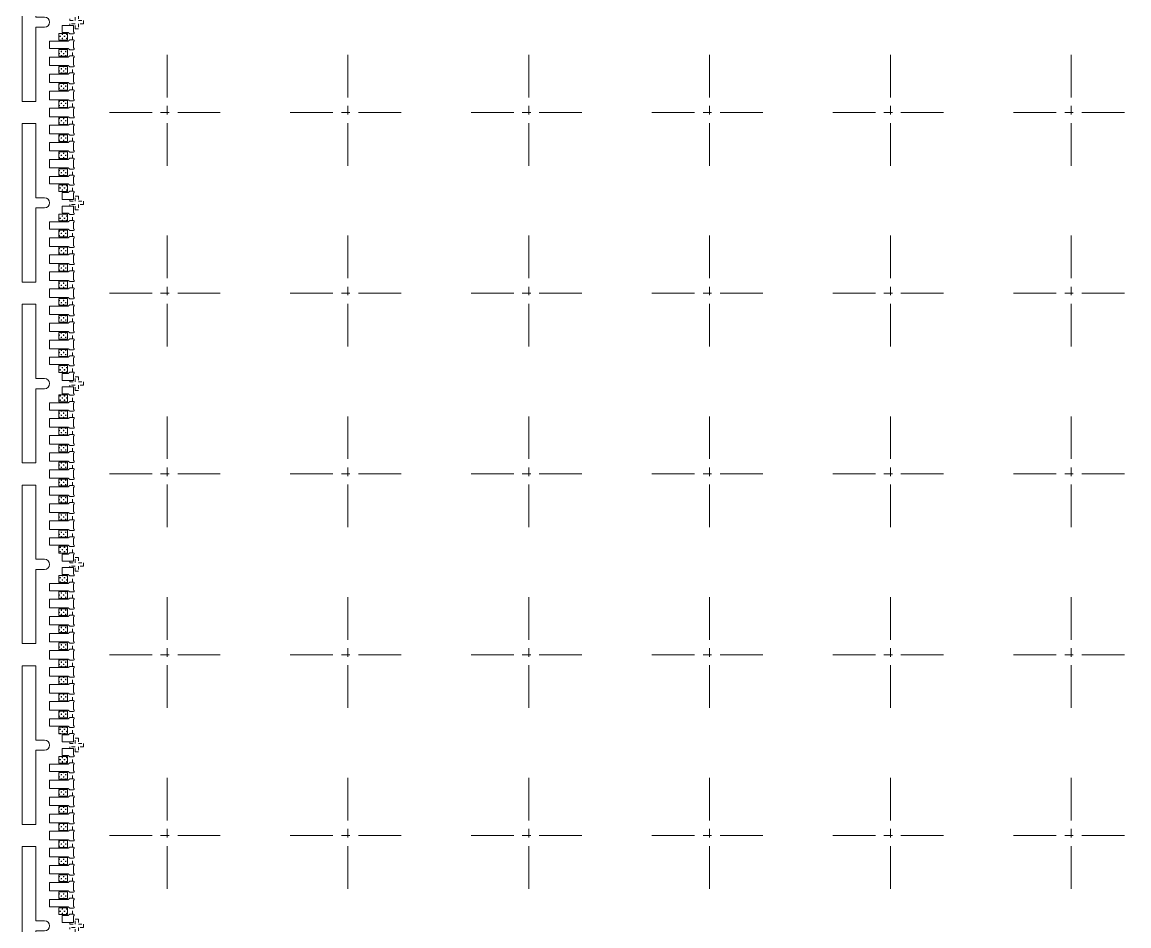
# Model space of a CAD drawing. Header units: millimetres. Extents: x 4544 to 5081, y 1539 to 1788.
# Drawn here: x 4888.8 to 4921.24, y 1710.02 to 1736.52 of the extents above; entities that cross this region are included whole.
import ezdxf

# ---------------------------------------------------------------- set-up
doc = ezdxf.new("R2010")
doc.units = ezdxf.units.MM
doc.linetypes.add('CENTER', pattern=[2, 1.25, -0.25, 0.25, -0.25])
doc.linetypes.add('HIDDEN', pattern=[0.375, 0.25, -0.125])
for name, color, linetype in [('1D', 4, 'Continuous'), ('2D', 4, 'Continuous'), ('PLATING', 3, 'Continuous'), ('中心线', 1, 'CENTER')]:
    doc.layers.add(name, color=color, linetype=linetype)
pattern_1 = [(0, (-4196.66482, -1663.62), (0.0635, 0.0635), [0.03175, -0.09525]), (90, (-4196.64895, -1663.63588), (-0.0635, 0.0635), [0.03175, -0.09525])]
pattern_2 = [(0, (-4198.41482, -1663.62), (0.0635, 0.0635), [0.03175, -0.09525]), (90, (-4198.39895, -1663.63588), (-0.0635, 0.0635), [0.03175, -0.09525])]

msp = doc.modelspace()

# ---------------------------------------------------------------- hatches: boundary and pattern name
at = {"layer": 'PLATING', "lineweight": 5}
h = msp.add_hatch(dxfattribs=at)
h.set_pattern_fill('CROSS', color=3, scale=0.01)
h.set_pattern_definition(pattern_2)
h.paths.add_polyline_path([(4890.1207, 1736.1929), (4890.1207, 1735.9929), (4889.8707, 1735.9929), (4889.8707, 1736.1929)])
h = msp.add_hatch(dxfattribs=at)
h.set_pattern_fill('CROSS', color=3, scale=0.01)
h.set_pattern_definition(pattern_1)
h.paths.add_polyline_path([(4890.1207, 1735.7229), (4890.1207, 1735.5229), (4889.8707, 1735.5229), (4889.8707, 1735.7229)])
h = msp.add_hatch(dxfattribs=at)
h.set_pattern_fill('CROSS', color=3, scale=0.01)
h.set_pattern_definition(pattern_1)
h.paths.add_polyline_path([(4890.1207, 1735.2229), (4890.1207, 1735.0229), (4889.8707, 1735.0229), (4889.8707, 1735.2229)])
h = msp.add_hatch(dxfattribs=at)
h.set_pattern_fill('CROSS', color=3, scale=0.01)
h.set_pattern_definition(pattern_1)
h.paths.add_polyline_path([(4890.1207, 1734.7229), (4890.1207, 1734.5229), (4889.8707, 1734.5229), (4889.8707, 1734.7229)])
h = msp.add_hatch(dxfattribs=at)
h.set_pattern_fill('CROSS', color=3, scale=0.01)
h.set_pattern_definition(pattern_1)
h.paths.add_polyline_path([(4890.1207, 1734.2229), (4890.1207, 1734.0229), (4889.8707, 1734.0229), (4889.8707, 1734.2229)])
h = msp.add_hatch(dxfattribs=at)
h.set_pattern_fill('CROSS', color=3, scale=0.01)
h.set_pattern_definition(pattern_1)
h.paths.add_polyline_path([(4890.1207, 1733.7229), (4890.1207, 1733.5229), (4889.8707, 1733.5229), (4889.8707, 1733.7229)])
h = msp.add_hatch(dxfattribs=at)
h.set_pattern_fill('CROSS', color=3, scale=0.01)
h.set_pattern_definition(pattern_1)
h.paths.add_polyline_path([(4890.1207, 1733.2229), (4890.1207, 1733.0229), (4889.8707, 1733.0229), (4889.8707, 1733.2229)])
h = msp.add_hatch(dxfattribs=at)
h.set_pattern_fill('CROSS', color=3, scale=0.01)
h.set_pattern_definition(pattern_1)
h.paths.add_polyline_path([(4890.1207, 1732.7229), (4890.1207, 1732.5229), (4889.8707, 1732.5229), (4889.8707, 1732.7229)])
h = msp.add_hatch(dxfattribs=at)
h.set_pattern_fill('CROSS', color=3, scale=0.01)
h.set_pattern_definition(pattern_1)
h.paths.add_polyline_path([(4890.1207, 1732.2229), (4890.1207, 1732.0229), (4889.8707, 1732.0229), (4889.8707, 1732.2229)])
h = msp.add_hatch(dxfattribs=at)
h.set_pattern_fill('CROSS', color=3, scale=0.01)
h.set_pattern_definition(pattern_2)
h.paths.add_polyline_path([(4889.8707, 1731.5529), (4889.8707, 1731.7529), (4890.1207, 1731.7529), (4890.1207, 1731.5529)])
h = msp.add_hatch(dxfattribs=at)
h.set_pattern_fill('CROSS', color=3, scale=0.01)
h.set_pattern_definition(pattern_2)
h.paths.add_polyline_path([(4890.1207, 1730.8929), (4890.1207, 1730.6929), (4889.8707, 1730.6929), (4889.8707, 1730.8929)])
h = msp.add_hatch(dxfattribs=at)
h.set_pattern_fill('CROSS', color=3, scale=0.01)
h.set_pattern_definition(pattern_1)
h.paths.add_polyline_path([(4890.1207, 1730.4229), (4890.1207, 1730.2229), (4889.8707, 1730.2229), (4889.8707, 1730.4229)])
h = msp.add_hatch(dxfattribs=at)
h.set_pattern_fill('CROSS', color=3, scale=0.01)
h.set_pattern_definition(pattern_1)
h.paths.add_polyline_path([(4890.1207, 1729.9229), (4890.1207, 1729.7229), (4889.8707, 1729.7229), (4889.8707, 1729.9229)])
h = msp.add_hatch(dxfattribs=at)
h.set_pattern_fill('CROSS', color=3, scale=0.01)
h.set_pattern_definition(pattern_1)
h.paths.add_polyline_path([(4890.1207, 1729.4229), (4890.1207, 1729.2229), (4889.8707, 1729.2229), (4889.8707, 1729.4229)])
h = msp.add_hatch(dxfattribs=at)
h.set_pattern_fill('CROSS', color=3, scale=0.01)
h.set_pattern_definition(pattern_1)
h.paths.add_polyline_path([(4890.1207, 1728.9229), (4890.1207, 1728.7229), (4889.8707, 1728.7229), (4889.8707, 1728.9229)])
h = msp.add_hatch(dxfattribs=at)
h.set_pattern_fill('CROSS', color=3, scale=0.01)
h.set_pattern_definition(pattern_1)
h.paths.add_polyline_path([(4890.1207, 1728.4229), (4890.1207, 1728.2229), (4889.8707, 1728.2229), (4889.8707, 1728.4229)])
h = msp.add_hatch(dxfattribs=at)
h.set_pattern_fill('CROSS', color=3, scale=0.01)
h.set_pattern_definition(pattern_1)
h.paths.add_polyline_path([(4890.1207, 1727.9229), (4890.1207, 1727.7229), (4889.8707, 1727.7229), (4889.8707, 1727.9229)])
h = msp.add_hatch(dxfattribs=at)
h.set_pattern_fill('CROSS', color=3, scale=0.01)
h.set_pattern_definition(pattern_1)
h.paths.add_polyline_path([(4890.1207, 1727.4229), (4890.1207, 1727.2229), (4889.8707, 1727.2229), (4889.8707, 1727.4229)])
h = msp.add_hatch(dxfattribs=at)
h.set_pattern_fill('CROSS', color=3, scale=0.01)
h.set_pattern_definition(pattern_1)
h.paths.add_polyline_path([(4890.1207, 1726.9229), (4890.1207, 1726.7229), (4889.8707, 1726.7229), (4889.8707, 1726.9229)])
h = msp.add_hatch(dxfattribs=at)
h.set_pattern_fill('CROSS', color=3, scale=0.01)
h.set_pattern_definition(pattern_2)
h.paths.add_polyline_path([(4889.8707, 1726.2529), (4889.8707, 1726.4529), (4890.1207, 1726.4529), (4890.1207, 1726.2529)])
h = msp.add_hatch(dxfattribs=at)
h.set_pattern_fill('CROSS', color=3, scale=0.01)
h.set_pattern_definition(pattern_2)
h.paths.add_polyline_path([(4890.1207, 1725.5929), (4890.1207, 1725.3929), (4889.8707, 1725.3929), (4889.8707, 1725.5929)])
h = msp.add_hatch(dxfattribs=at)
h.set_pattern_fill('CROSS', color=3, scale=0.01)
h.set_pattern_definition(pattern_1)
h.paths.add_polyline_path([(4890.1207, 1725.1229), (4890.1207, 1724.9229), (4889.8707, 1724.9229), (4889.8707, 1725.1229)])
h = msp.add_hatch(dxfattribs=at)
h.set_pattern_fill('CROSS', color=3, scale=0.01)
h.set_pattern_definition(pattern_1)
h.paths.add_polyline_path([(4890.1207, 1724.6229), (4890.1207, 1724.4229), (4889.8707, 1724.4229), (4889.8707, 1724.6229)])
h = msp.add_hatch(dxfattribs=at)
h.set_pattern_fill('CROSS', color=3, scale=0.01)
h.set_pattern_definition(pattern_1)
h.paths.add_polyline_path([(4890.1207, 1724.1229), (4890.1207, 1723.9229), (4889.8707, 1723.9229), (4889.8707, 1724.1229)])
h = msp.add_hatch(dxfattribs=at)
h.set_pattern_fill('CROSS', color=3, scale=0.01)
h.set_pattern_definition(pattern_1)
h.paths.add_polyline_path([(4890.1207, 1723.6229), (4890.1207, 1723.4229), (4889.8707, 1723.4229), (4889.8707, 1723.6229)])
h = msp.add_hatch(dxfattribs=at)
h.set_pattern_fill('CROSS', color=3, scale=0.01)
h.set_pattern_definition(pattern_1)
h.paths.add_polyline_path([(4890.1207, 1723.1229), (4890.1207, 1722.9229), (4889.8707, 1722.9229), (4889.8707, 1723.1229)])
h = msp.add_hatch(dxfattribs=at)
h.set_pattern_fill('CROSS', color=3, scale=0.01)
h.set_pattern_definition(pattern_1)
h.paths.add_polyline_path([(4890.1207, 1722.6229), (4890.1207, 1722.4229), (4889.8707, 1722.4229), (4889.8707, 1722.6229)])
h = msp.add_hatch(dxfattribs=at)
h.set_pattern_fill('CROSS', color=3, scale=0.01)
h.set_pattern_definition(pattern_1)
h.paths.add_polyline_path([(4890.1207, 1722.1229), (4890.1207, 1721.9229), (4889.8707, 1721.9229), (4889.8707, 1722.1229)])
h = msp.add_hatch(dxfattribs=at)
h.set_pattern_fill('CROSS', color=3, scale=0.01)
h.set_pattern_definition(pattern_1)
h.paths.add_polyline_path([(4890.1207, 1721.6229), (4890.1207, 1721.4229), (4889.8707, 1721.4229), (4889.8707, 1721.6229)])
h = msp.add_hatch(dxfattribs=at)
h.set_pattern_fill('CROSS', color=3, scale=0.01)
h.set_pattern_definition(pattern_2)
h.paths.add_polyline_path([(4889.8707, 1720.9529), (4889.8707, 1721.1529), (4890.1207, 1721.1529), (4890.1207, 1720.9529)])
h = msp.add_hatch(dxfattribs=at)
h.set_pattern_fill('CROSS', color=3, scale=0.01)
h.set_pattern_definition(pattern_2)
h.paths.add_polyline_path([(4890.1207, 1720.2929), (4890.1207, 1720.0929), (4889.8707, 1720.0929), (4889.8707, 1720.2929)])
h = msp.add_hatch(dxfattribs=at)
h.set_pattern_fill('CROSS', color=3, scale=0.01)
h.set_pattern_definition(pattern_1)
h.paths.add_polyline_path([(4890.1207, 1719.8229), (4890.1207, 1719.6229), (4889.8707, 1719.6229), (4889.8707, 1719.8229)])
h = msp.add_hatch(dxfattribs=at)
h.set_pattern_fill('CROSS', color=3, scale=0.01)
h.set_pattern_definition(pattern_1)
h.paths.add_polyline_path([(4890.1207, 1719.3229), (4890.1207, 1719.1229), (4889.8707, 1719.1229), (4889.8707, 1719.3229)])
h = msp.add_hatch(dxfattribs=at)
h.set_pattern_fill('CROSS', color=3, scale=0.01)
h.set_pattern_definition(pattern_1)
h.paths.add_polyline_path([(4890.1207, 1718.8229), (4890.1207, 1718.6229), (4889.8707, 1718.6229), (4889.8707, 1718.8229)])
h = msp.add_hatch(dxfattribs=at)
h.set_pattern_fill('CROSS', color=3, scale=0.01)
h.set_pattern_definition(pattern_1)
h.paths.add_polyline_path([(4890.1207, 1718.3229), (4890.1207, 1718.1229), (4889.8707, 1718.1229), (4889.8707, 1718.3229)])
h = msp.add_hatch(dxfattribs=at)
h.set_pattern_fill('CROSS', color=3, scale=0.01)
h.set_pattern_definition(pattern_1)
h.paths.add_polyline_path([(4890.1207, 1717.8229), (4890.1207, 1717.6229), (4889.8707, 1717.6229), (4889.8707, 1717.8229)])
h = msp.add_hatch(dxfattribs=at)
h.set_pattern_fill('CROSS', color=3, scale=0.01)
h.set_pattern_definition(pattern_1)
h.paths.add_polyline_path([(4890.1207, 1717.3229), (4890.1207, 1717.1229), (4889.8707, 1717.1229), (4889.8707, 1717.3229)])
h = msp.add_hatch(dxfattribs=at)
h.set_pattern_fill('CROSS', color=3, scale=0.01)
h.set_pattern_definition(pattern_1)
h.paths.add_polyline_path([(4890.1207, 1716.8229), (4890.1207, 1716.6229), (4889.8707, 1716.6229), (4889.8707, 1716.8229)])
h = msp.add_hatch(dxfattribs=at)
h.set_pattern_fill('CROSS', color=3, scale=0.01)
h.set_pattern_definition(pattern_1)
h.paths.add_polyline_path([(4890.1207, 1716.3229), (4890.1207, 1716.1229), (4889.8707, 1716.1229), (4889.8707, 1716.3229)])
h = msp.add_hatch(dxfattribs=at)
h.set_pattern_fill('CROSS', color=3, scale=0.01)
h.set_pattern_definition(pattern_2)
h.paths.add_polyline_path([(4889.8707, 1715.6529), (4889.8707, 1715.8529), (4890.1207, 1715.8529), (4890.1207, 1715.6529)])
h = msp.add_hatch(dxfattribs=at)
h.set_pattern_fill('CROSS', color=3, scale=0.01)
h.set_pattern_definition(pattern_2)
h.paths.add_polyline_path([(4890.1207, 1714.9929), (4890.1207, 1714.7929), (4889.8707, 1714.7929), (4889.8707, 1714.9929)])
h = msp.add_hatch(dxfattribs=at)
h.set_pattern_fill('CROSS', color=3, scale=0.01)
h.set_pattern_definition(pattern_1)
h.paths.add_polyline_path([(4890.1207, 1714.5229), (4890.1207, 1714.3229), (4889.8707, 1714.3229), (4889.8707, 1714.5229)])
h = msp.add_hatch(dxfattribs=at)
h.set_pattern_fill('CROSS', color=3, scale=0.01)
h.set_pattern_definition(pattern_1)
h.paths.add_polyline_path([(4890.1207, 1714.0229), (4890.1207, 1713.8229), (4889.8707, 1713.8229), (4889.8707, 1714.0229)])
h = msp.add_hatch(dxfattribs=at)
h.set_pattern_fill('CROSS', color=3, scale=0.01)
h.set_pattern_definition(pattern_1)
h.paths.add_polyline_path([(4890.1207, 1713.5229), (4890.1207, 1713.3229), (4889.8707, 1713.3229), (4889.8707, 1713.5229)])
h = msp.add_hatch(dxfattribs=at)
h.set_pattern_fill('CROSS', color=3, scale=0.01)
h.set_pattern_definition(pattern_1)
h.paths.add_polyline_path([(4890.1207, 1713.0229), (4890.1207, 1712.8229), (4889.8707, 1712.8229), (4889.8707, 1713.0229)])
h = msp.add_hatch(dxfattribs=at)
h.set_pattern_fill('CROSS', color=3, scale=0.01)
h.set_pattern_definition(pattern_1)
h.paths.add_polyline_path([(4890.1207, 1712.5229), (4890.1207, 1712.3229), (4889.8707, 1712.3229), (4889.8707, 1712.5229)])
h = msp.add_hatch(dxfattribs=at)
h.set_pattern_fill('CROSS', color=3, scale=0.01)
h.set_pattern_definition(pattern_1)
h.paths.add_polyline_path([(4890.1207, 1712.0229), (4890.1207, 1711.8229), (4889.8707, 1711.8229), (4889.8707, 1712.0229)])
h = msp.add_hatch(dxfattribs=at)
h.set_pattern_fill('CROSS', color=3, scale=0.01)
h.set_pattern_definition(pattern_1)
h.paths.add_polyline_path([(4890.1207, 1711.5229), (4890.1207, 1711.3229), (4889.8707, 1711.3229), (4889.8707, 1711.5229)])
h = msp.add_hatch(dxfattribs=at)
h.set_pattern_fill('CROSS', color=3, scale=0.01)
h.set_pattern_definition(pattern_1)
h.paths.add_polyline_path([(4890.1207, 1711.0229), (4890.1207, 1710.8229), (4889.8707, 1710.8229), (4889.8707, 1711.0229)])
h = msp.add_hatch(dxfattribs=at)
h.set_pattern_fill('CROSS', color=3, scale=0.01)
h.set_pattern_definition(pattern_2)
h.paths.add_polyline_path([(4889.8707, 1710.3529), (4889.8707, 1710.5529), (4890.1207, 1710.5529), (4890.1207, 1710.3529)])

# ---------------------------------------------------------------- linework, layer by layer
at = {"lineweight": 5}
for p, q in [((4889.9707, 1736.4279), (4889.9707, 1736.2229)), ((4889.5957, 1735.9629), (4889.5957, 1735.7479)), ((4890.1457, 1735.9629), (4889.5957, 1735.9629)), ((4890.1457, 1736.2229), (4889.9707, 1736.2229)), ((4890.1957, 1736.1829), (4890.1457, 1736.2229)), ((4890.1957, 1736.0029), (4890.1457, 1735.9629)), ((4890.3007, 1736.1829), (4890.1957, 1736.1829)), ((4890.3007, 1736.0029), (4890.1957, 1736.0029)), ((4890.1457, 1735.7479), (4889.5957, 1735.7479)), ((4890.1957, 1735.7129), (4890.1457, 1735.7479)), ((4890.3007, 1735.7129), (4890.1957, 1735.7129)), ((4889.5957, 1735.4979), (4889.5957, 1735.2479)), ((4890.1457, 1735.4979), (4889.5957, 1735.4979)), ((4890.1957, 1735.5329), (4890.1457, 1735.4979)), ((4890.3007, 1735.5329), (4890.1957, 1735.5329)), ((4890.1457, 1735.2479), (4889.5957, 1735.2479)), ((4889.5957, 1734.9979), (4889.5957, 1734.7479)), ((4890.1457, 1734.9979), (4889.5957, 1734.9979)), ((4890.1957, 1735.2129), (4890.1457, 1735.2479)), ((4890.1957, 1735.0329), (4890.1457, 1734.9979)), ((4890.3007, 1735.2129), (4890.1957, 1735.2129)), ((4890.3007, 1735.0329), (4890.1957, 1735.0329)), ((4890.1457, 1734.7479), (4889.5957, 1734.7479)), ((4890.1957, 1734.7129), (4890.1457, 1734.7479)), ((4890.3007, 1734.7129), (4890.1957, 1734.7129)), ((4889.5957, 1734.4979), (4889.5957, 1734.2479)), ((4890.1457, 1734.4979), (4889.5957, 1734.4979)), ((4890.1957, 1734.5329), (4890.1457, 1734.4979)), ((4890.3007, 1734.5329), (4890.1957, 1734.5329)), ((4890.1457, 1734.2479), (4889.5957, 1734.2479)), ((4889.5957, 1733.9979), (4889.5957, 1733.7479)), ((4890.1457, 1733.9979), (4889.5957, 1733.9979)), ((4890.1957, 1734.2129), (4890.1457, 1734.2479)), ((4890.1957, 1734.0329), (4890.1457, 1733.9979)), ((4890.3007, 1734.2129), (4890.1957, 1734.2129)), ((4890.3007, 1734.0329), (4890.1957, 1734.0329)), ((4890.1457, 1733.7479), (4889.5957, 1733.7479)), ((4890.1957, 1733.7129), (4890.1457, 1733.7479)), ((4890.3007, 1733.7129), (4890.1957, 1733.7129)), ((4889.5957, 1733.4979), (4889.5957, 1733.2479)), ((4890.1457, 1733.4979), (4889.5957, 1733.4979)), ((4890.1957, 1733.5329), (4890.1457, 1733.4979)), ((4890.3007, 1733.5329), (4890.1957, 1733.5329)), ((4890.1457, 1733.2479), (4889.5957, 1733.2479)), ((4889.5957, 1732.9979), (4889.5957, 1732.7479)), ((4890.1457, 1732.9979), (4889.5957, 1732.9979)), ((4890.1957, 1733.2129), (4890.1457, 1733.2479)), ((4890.1957, 1733.0329), (4890.1457, 1732.9979)), ((4890.3007, 1733.2129), (4890.1957, 1733.2129)), ((4890.3007, 1733.0329), (4890.1957, 1733.0329)), ((4890.1457, 1732.7479), (4889.5957, 1732.7479)), ((4890.1957, 1732.7129), (4890.1457, 1732.7479)), ((4890.3007, 1732.7129), (4890.1957, 1732.7129)), ((4889.5957, 1732.4979), (4889.5957, 1732.2479)), ((4890.1457, 1732.4979), (4889.5957, 1732.4979)), ((4890.1957, 1732.5329), (4890.1457, 1732.4979)), ((4890.3007, 1732.5329), (4890.1957, 1732.5329)), ((4890.1457, 1732.2479), (4889.5957, 1732.2479)), ((4890.1957, 1732.2129), (4890.1457, 1732.2479)), ((4890.1957, 1732.0329), (4890.1457, 1731.9979)), ((4890.3007, 1732.2129), (4890.1957, 1732.2129)), ((4890.3007, 1732.0329), (4890.1957, 1732.0329)), ((4889.5957, 1731.9979), (4889.5957, 1731.7829)), ((4890.1457, 1731.9979), (4889.5957, 1731.9979)), ((4890.1457, 1731.7829), (4889.5957, 1731.7829)), ((4890.1957, 1731.7429), (4890.1457, 1731.7829)), ((4890.3007, 1731.7429), (4890.1957, 1731.7429)), ((4889.9707, 1731.3179), (4889.9707, 1731.5229)), ((4890.1457, 1731.5229), (4889.9707, 1731.5229)), ((4890.1957, 1731.5629), (4890.1457, 1731.5229)), ((4890.3007, 1731.5629), (4890.1957, 1731.5629)), ((4889.9707, 1731.1279), (4889.9707, 1730.9229)), ((4890.1457, 1730.9229), (4889.9707, 1730.9229)), ((4890.1957, 1730.8829), (4890.1457, 1730.9229)), ((4890.3007, 1730.8829), (4890.1957, 1730.8829)), ((4889.5957, 1730.6629), (4889.5957, 1730.4479)), ((4890.1457, 1730.6629), (4889.5957, 1730.6629)), ((4890.1457, 1730.4479), (4889.5957, 1730.4479)), ((4890.1957, 1730.7029), (4890.1457, 1730.6629)), ((4890.1957, 1730.4129), (4890.1457, 1730.4479)), ((4890.3007, 1730.7029), (4890.1957, 1730.7029)), ((4890.3007, 1730.4129), (4890.1957, 1730.4129)), ((4889.5957, 1730.1979), (4889.5957, 1729.9479)), ((4890.1457, 1730.1979), (4889.5957, 1730.1979)), ((4890.1957, 1730.2329), (4890.1457, 1730.1979)), ((4890.3007, 1730.2329), (4890.1957, 1730.2329)), ((4890.1457, 1729.9479), (4889.5957, 1729.9479)), ((4890.1957, 1729.9129), (4890.1457, 1729.9479)), ((4890.3007, 1729.9129), (4890.1957, 1729.9129)), ((4889.5957, 1729.6979), (4889.5957, 1729.4479)), ((4890.1457, 1729.6979), (4889.5957, 1729.6979)), ((4890.1457, 1729.4479), (4889.5957, 1729.4479)), ((4890.1957, 1729.7329), (4890.1457, 1729.6979)), ((4890.1957, 1729.4129), (4890.1457, 1729.4479)), ((4890.3007, 1729.7329), (4890.1957, 1729.7329)), ((4889.5957, 1729.1979), (4889.5957, 1728.9479)), ((4890.1457, 1729.1979), (4889.5957, 1729.1979)), ((4890.1957, 1729.2329), (4890.1457, 1729.1979)), ((4890.3007, 1729.4129), (4890.1957, 1729.4129)), ((4890.3007, 1729.2329), (4890.1957, 1729.2329)), ((4890.1457, 1728.9479), (4889.5957, 1728.9479)), ((4890.1957, 1728.9129), (4890.1457, 1728.9479)), ((4890.3007, 1728.9129), (4890.1957, 1728.9129)), ((4889.5957, 1728.6979), (4889.5957, 1728.4479)), ((4890.1457, 1728.6979), (4889.5957, 1728.6979)), ((4890.1457, 1728.4479), (4889.5957, 1728.4479)), ((4890.1957, 1728.7329), (4890.1457, 1728.6979)), ((4890.1957, 1728.4129), (4890.1457, 1728.4479)), ((4890.3007, 1728.7329), (4890.1957, 1728.7329)), ((4889.5957, 1728.1979), (4889.5957, 1727.9479)), ((4890.1457, 1728.1979), (4889.5957, 1728.1979)), ((4890.1957, 1728.2329), (4890.1457, 1728.1979)), ((4890.3007, 1728.4129), (4890.1957, 1728.4129)), ((4890.3007, 1728.2329), (4890.1957, 1728.2329)), ((4890.1457, 1727.9479), (4889.5957, 1727.9479)), ((4890.1957, 1727.9129), (4890.1457, 1727.9479)), ((4890.3007, 1727.9129), (4890.1957, 1727.9129)), ((4889.5957, 1727.6979), (4889.5957, 1727.4479)), ((4890.1457, 1727.6979), (4889.5957, 1727.6979)), ((4890.1957, 1727.7329), (4890.1457, 1727.6979)), ((4890.3007, 1727.7329), (4890.1957, 1727.7329)), ((4890.1457, 1727.4479), (4889.5957, 1727.4479)), ((4889.5957, 1727.1979), (4889.5957, 1726.9479)), ((4890.1457, 1727.1979), (4889.5957, 1727.1979)), ((4890.1957, 1727.4129), (4890.1457, 1727.4479)), ((4890.1957, 1727.2329), (4890.1457, 1727.1979)), ((4890.3007, 1727.4129), (4890.1957, 1727.4129)), ((4890.3007, 1727.2329), (4890.1957, 1727.2329)), ((4890.1457, 1726.9479), (4889.5957, 1726.9479)), ((4890.1957, 1726.9129), (4890.1457, 1726.9479)), ((4890.3007, 1726.9129), (4890.1957, 1726.9129)), ((4889.5957, 1726.6979), (4889.5957, 1726.4829)), ((4890.1457, 1726.6979), (4889.5957, 1726.6979)), ((4890.1957, 1726.7329), (4890.1457, 1726.6979)), ((4890.3007, 1726.7329), (4890.1957, 1726.7329)), ((4890.1457, 1726.4829), (4889.5957, 1726.4829)), ((4889.9707, 1726.0179), (4889.9707, 1726.2229)), ((4890.1457, 1726.2229), (4889.9707, 1726.2229)), ((4890.1957, 1726.4429), (4890.1457, 1726.4829)), ((4890.1957, 1726.2629), (4890.1457, 1726.2229)), ((4890.3007, 1726.4429), (4890.1957, 1726.4429)), ((4890.3007, 1726.2629), (4890.1957, 1726.2629)), ((4889.9707, 1725.8279), (4889.9707, 1725.6229)), ((4890.1457, 1725.6229), (4889.9707, 1725.6229)), ((4890.1957, 1725.5829), (4890.1457, 1725.6229)), ((4890.3007, 1725.5829), (4890.1957, 1725.5829)), ((4889.5957, 1725.3629), (4889.5957, 1725.1479)), ((4890.1457, 1725.3629), (4889.5957, 1725.3629)), ((4890.1957, 1725.4029), (4890.1457, 1725.3629)), ((4890.3007, 1725.4029), (4890.1957, 1725.4029)), ((4890.1457, 1725.1479), (4889.5957, 1725.1479)), ((4889.5957, 1724.8979), (4889.5957, 1724.6479)), ((4890.1457, 1724.8979), (4889.5957, 1724.8979)), ((4890.1957, 1725.1129), (4890.1457, 1725.1479)), ((4890.1957, 1724.9329), (4890.1457, 1724.8979)), ((4890.3007, 1725.1129), (4890.1957, 1725.1129)), ((4890.3007, 1724.9329), (4890.1957, 1724.9329)), ((4890.1457, 1724.6479), (4889.5957, 1724.6479)), ((4890.1957, 1724.6129), (4890.1457, 1724.6479)), ((4890.3007, 1724.6129), (4890.1957, 1724.6129)), ((4889.5957, 1724.3979), (4889.5957, 1724.1479)), ((4890.1457, 1724.3979), (4889.5957, 1724.3979)), ((4890.1957, 1724.4329), (4890.1457, 1724.3979)), ((4890.3007, 1724.4329), (4890.1957, 1724.4329)), ((4890.1457, 1724.1479), (4889.5957, 1724.1479)), ((4890.1957, 1724.1129), (4890.1457, 1724.1479)), ((4890.1957, 1723.9329), (4890.1457, 1723.8979)), ((4890.3007, 1724.1129), (4890.1957, 1724.1129)), ((4890.3007, 1723.9329), (4890.1957, 1723.9329)), ((4889.5957, 1723.8979), (4889.5957, 1723.6479)), ((4890.1457, 1723.8979), (4889.5957, 1723.8979)), ((4890.1457, 1723.6479), (4889.5957, 1723.6479)), ((4890.1957, 1723.6129), (4890.1457, 1723.6479)), ((4890.3007, 1723.6129), (4890.1957, 1723.6129)), ((4889.5957, 1723.3979), (4889.5957, 1723.1479)), ((4890.1457, 1723.3979), (4889.5957, 1723.3979)), ((4890.1957, 1723.4329), (4890.1457, 1723.3979)), ((4890.3007, 1723.4329), (4890.1957, 1723.4329)), ((4890.1457, 1723.1479), (4889.5957, 1723.1479)), ((4890.1957, 1723.1129), (4890.1457, 1723.1479)), ((4890.1957, 1722.9329), (4890.1457, 1722.8979)), ((4890.3007, 1723.1129), (4890.1957, 1723.1129)), ((4890.3007, 1722.9329), (4890.1957, 1722.9329)), ((4889.5957, 1722.8979), (4889.5957, 1722.6479)), ((4890.1457, 1722.8979), (4889.5957, 1722.8979)), ((4890.1457, 1722.6479), (4889.5957, 1722.6479)), ((4890.1957, 1722.6129), (4890.1457, 1722.6479)), ((4890.3007, 1722.6129), (4890.1957, 1722.6129)), ((4889.5957, 1722.3979), (4889.5957, 1722.1479)), ((4890.1457, 1722.3979), (4889.5957, 1722.3979)), ((4890.1957, 1722.4329), (4890.1457, 1722.3979)), ((4890.3007, 1722.4329), (4890.1957, 1722.4329)), ((4890.1457, 1722.1479), (4889.5957, 1722.1479)), ((4890.1957, 1722.1129), (4890.1457, 1722.1479)), ((4890.3007, 1722.1129), (4890.1957, 1722.1129)), ((4889.5957, 1721.8979), (4889.5957, 1721.6479)), ((4890.1457, 1721.8979), (4889.5957, 1721.8979)), ((4890.1457, 1721.6479), (4889.5957, 1721.6479)), ((4890.1957, 1721.9329), (4890.1457, 1721.8979)), ((4890.1957, 1721.6129), (4890.1457, 1721.6479)), ((4890.3007, 1721.9329), (4890.1957, 1721.9329)), ((4889.5957, 1721.3979), (4889.5957, 1721.1829)), ((4890.1457, 1721.3979), (4889.5957, 1721.3979)), ((4890.1957, 1721.4329), (4890.1457, 1721.3979)), ((4890.3007, 1721.6129), (4890.1957, 1721.6129)), ((4890.3007, 1721.4329), (4890.1957, 1721.4329)), ((4890.1457, 1721.1829), (4889.5957, 1721.1829)), ((4890.1957, 1721.1429), (4890.1457, 1721.1829)), ((4890.3007, 1721.1429), (4890.1957, 1721.1429)), ((4889.9707, 1720.7179), (4889.9707, 1720.9229)), ((4890.1457, 1720.9229), (4889.9707, 1720.9229)), ((4890.1957, 1720.9629), (4890.1457, 1720.9229)), ((4890.3007, 1720.9629), (4890.1957, 1720.9629)), ((4889.9707, 1720.5279), (4889.9707, 1720.3229)), ((4889.5957, 1720.0629), (4889.5957, 1719.8479)), ((4890.1457, 1720.0629), (4889.5957, 1720.0629)), ((4890.1457, 1720.3229), (4889.9707, 1720.3229)), ((4890.1957, 1720.2829), (4890.1457, 1720.3229)), ((4890.1957, 1720.1029), (4890.1457, 1720.0629)), ((4890.3007, 1720.2829), (4890.1957, 1720.2829)), ((4890.3007, 1720.1029), (4890.1957, 1720.1029)), ((4890.1457, 1719.8479), (4889.5957, 1719.8479)), ((4890.1957, 1719.8129), (4890.1457, 1719.8479)), ((4890.3007, 1719.8129), (4890.1957, 1719.8129)), ((4889.5957, 1719.5979), (4889.5957, 1719.3479)), ((4890.1457, 1719.5979), (4889.5957, 1719.5979)), ((4890.1957, 1719.6329), (4890.1457, 1719.5979)), ((4890.3007, 1719.6329), (4890.1957, 1719.6329)), ((4890.1457, 1719.3479), (4889.5957, 1719.3479)), ((4889.5957, 1719.0979), (4889.5957, 1718.8479)), ((4890.1457, 1719.0979), (4889.5957, 1719.0979)), ((4890.1957, 1719.3129), (4890.1457, 1719.3479)), ((4890.1957, 1719.1329), (4890.1457, 1719.0979)), ((4890.3007, 1719.3129), (4890.1957, 1719.3129)), ((4890.3007, 1719.1329), (4890.1957, 1719.1329)), ((4890.1457, 1718.8479), (4889.5957, 1718.8479)), ((4890.1957, 1718.8129), (4890.1457, 1718.8479)), ((4890.3007, 1718.8129), (4890.1957, 1718.8129)), ((4889.5957, 1718.5979), (4889.5957, 1718.3479)), ((4890.1457, 1718.5979), (4889.5957, 1718.5979)), ((4890.1957, 1718.6329), (4890.1457, 1718.5979)), ((4890.3007, 1718.6329), (4890.1957, 1718.6329)), ((4890.1457, 1718.3479), (4889.5957, 1718.3479)), ((4889.5957, 1718.0979), (4889.5957, 1717.8479)), ((4890.1457, 1718.0979), (4889.5957, 1718.0979)), ((4890.1957, 1718.3129), (4890.1457, 1718.3479)), ((4890.1957, 1718.1329), (4890.1457, 1718.0979)), ((4890.3007, 1718.3129), (4890.1957, 1718.3129)), ((4890.3007, 1718.1329), (4890.1957, 1718.1329)), ((4890.1457, 1717.8479), (4889.5957, 1717.8479)), ((4890.1957, 1717.8129), (4890.1457, 1717.8479)), ((4890.3007, 1717.8129), (4890.1957, 1717.8129)), ((4889.5957, 1717.5979), (4889.5957, 1717.3479)), ((4890.1457, 1717.5979), (4889.5957, 1717.5979)), ((4890.1957, 1717.6329), (4890.1457, 1717.5979)), ((4890.3007, 1717.6329), (4890.1957, 1717.6329)), ((4890.1457, 1717.3479), (4889.5957, 1717.3479)), ((4889.5957, 1717.0979), (4889.5957, 1716.8479)), ((4890.1457, 1717.0979), (4889.5957, 1717.0979)), ((4890.1957, 1717.3129), (4890.1457, 1717.3479)), ((4890.1957, 1717.1329), (4890.1457, 1717.0979)), ((4890.3007, 1717.3129), (4890.1957, 1717.3129)), ((4890.3007, 1717.1329), (4890.1957, 1717.1329)), ((4890.1457, 1716.8479), (4889.5957, 1716.8479)), ((4890.1957, 1716.8129), (4890.1457, 1716.8479)), ((4890.3007, 1716.8129), (4890.1957, 1716.8129)), ((4889.5957, 1716.5979), (4889.5957, 1716.3479)), ((4890.1457, 1716.5979), (4889.5957, 1716.5979)), ((4890.1957, 1716.6329), (4890.1457, 1716.5979)), ((4890.3007, 1716.6329), (4890.1957, 1716.6329)), ((4890.1457, 1716.3479), (4889.5957, 1716.3479)), ((4890.1957, 1716.3129), (4890.1457, 1716.3479)), ((4890.1957, 1716.1329), (4890.1457, 1716.0979)), ((4890.3007, 1716.3129), (4890.1957, 1716.3129)), ((4890.3007, 1716.1329), (4890.1957, 1716.1329)), ((4889.5957, 1716.0979), (4889.5957, 1715.8829)), ((4890.1457, 1716.0979), (4889.5957, 1716.0979)), ((4890.1457, 1715.8829), (4889.5957, 1715.8829)), ((4890.1957, 1715.8429), (4890.1457, 1715.8829)), ((4890.3007, 1715.8429), (4890.1957, 1715.8429)), ((4889.9707, 1715.4179), (4889.9707, 1715.6229)), ((4890.1457, 1715.6229), (4889.9707, 1715.6229)), ((4890.1957, 1715.6629), (4890.1457, 1715.6229)), ((4890.3007, 1715.6629), (4890.1957, 1715.6629)), ((4889.9707, 1715.2279), (4889.9707, 1715.0229)), ((4890.1457, 1715.0229), (4889.9707, 1715.0229)), ((4890.1957, 1714.9829), (4890.1457, 1715.0229)), ((4890.3007, 1714.9829), (4890.1957, 1714.9829)), ((4889.5957, 1714.7629), (4889.5957, 1714.5479)), ((4890.1457, 1714.7629), (4889.5957, 1714.7629)), ((4890.1457, 1714.5479), (4889.5957, 1714.5479)), ((4890.1957, 1714.8029), (4890.1457, 1714.7629)), ((4890.1957, 1714.5129), (4890.1457, 1714.5479)), ((4890.3007, 1714.8029), (4890.1957, 1714.8029)), ((4890.3007, 1714.5129), (4890.1957, 1714.5129)), ((4889.5957, 1714.2979), (4889.5957, 1714.0479)), ((4890.1457, 1714.2979), (4889.5957, 1714.2979)), ((4890.1957, 1714.3329), (4890.1457, 1714.2979)), ((4890.3007, 1714.3329), (4890.1957, 1714.3329)), ((4890.1457, 1714.0479), (4889.5957, 1714.0479)), ((4890.1957, 1714.0129), (4890.1457, 1714.0479)), ((4890.3007, 1714.0129), (4890.1957, 1714.0129)), ((4889.5957, 1713.7979), (4889.5957, 1713.5479)), ((4890.1457, 1713.7979), (4889.5957, 1713.7979)), ((4890.1457, 1713.5479), (4889.5957, 1713.5479)), ((4890.1957, 1713.8329), (4890.1457, 1713.7979)), ((4890.1957, 1713.5129), (4890.1457, 1713.5479)), ((4890.3007, 1713.8329), (4890.1957, 1713.8329)), ((4889.5957, 1713.2979), (4889.5957, 1713.0479)), ((4890.1457, 1713.2979), (4889.5957, 1713.2979)), ((4890.1957, 1713.3329), (4890.1457, 1713.2979)), ((4890.3007, 1713.5129), (4890.1957, 1713.5129)), ((4890.3007, 1713.3329), (4890.1957, 1713.3329)), ((4890.1457, 1713.0479), (4889.5957, 1713.0479)), ((4890.1957, 1713.0129), (4890.1457, 1713.0479)), ((4890.3007, 1713.0129), (4890.1957, 1713.0129)), ((4889.5957, 1712.7979), (4889.5957, 1712.5479)), ((4890.1457, 1712.7979), (4889.5957, 1712.7979)), ((4890.1457, 1712.5479), (4889.5957, 1712.5479)), ((4890.1957, 1712.8329), (4890.1457, 1712.7979)), ((4890.1957, 1712.5129), (4890.1457, 1712.5479)), ((4890.3007, 1712.8329), (4890.1957, 1712.8329)), ((4889.5957, 1712.2979), (4889.5957, 1712.0479)), ((4890.1457, 1712.2979), (4889.5957, 1712.2979)), ((4890.1957, 1712.3329), (4890.1457, 1712.2979)), ((4890.3007, 1712.5129), (4890.1957, 1712.5129)), ((4890.3007, 1712.3329), (4890.1957, 1712.3329)), ((4890.1457, 1712.0479), (4889.5957, 1712.0479)), ((4890.1957, 1712.0129), (4890.1457, 1712.0479)), ((4890.3007, 1712.0129), (4890.1957, 1712.0129)), ((4889.5957, 1711.7979), (4889.5957, 1711.5479)), ((4890.1457, 1711.7979), (4889.5957, 1711.7979)), ((4890.1957, 1711.8329), (4890.1457, 1711.7979)), ((4890.3007, 1711.8329), (4890.1957, 1711.8329)), ((4890.1457, 1711.5479), (4889.5957, 1711.5479)), ((4889.5957, 1711.2979), (4889.5957, 1711.0479)), ((4890.1457, 1711.2979), (4889.5957, 1711.2979)), ((4890.1957, 1711.5129), (4890.1457, 1711.5479)), ((4890.1957, 1711.3329), (4890.1457, 1711.2979)), ((4890.3007, 1711.5129), (4890.1957, 1711.5129)), ((4890.3007, 1711.3329), (4890.1957, 1711.3329)), ((4890.1457, 1711.0479), (4889.5957, 1711.0479)), ((4890.1957, 1711.0129), (4890.1457, 1711.0479)), ((4890.3007, 1711.0129), (4890.1957, 1711.0129)), ((4889.5957, 1710.7979), (4889.5957, 1710.5829)), ((4890.1457, 1710.7979), (4889.5957, 1710.7979)), ((4890.1957, 1710.8329), (4890.1457, 1710.7979)), ((4890.3007, 1710.8329), (4890.1957, 1710.8329)), ((4890.1457, 1710.5829), (4889.5957, 1710.5829)), ((4889.9707, 1710.1179), (4889.9707, 1710.3229)), ((4890.1457, 1710.3229), (4889.9707, 1710.3229)), ((4890.1957, 1710.5429), (4890.1457, 1710.5829)), ((4890.1957, 1710.3629), (4890.1457, 1710.3229)), ((4890.3007, 1710.5429), (4890.1957, 1710.5429)), ((4890.3007, 1710.3629), (4890.1957, 1710.3629))]:
    msp.add_line(p, q, dxfattribs=at)
for points in [[(4889.4507, 1736.3729, 1), (4889.4507, 1736.6729), (4889.1957, 1736.6729), (4889.1957, 1738.8479), (4888.7957, 1738.8479), (4888.7957, 1734.1979), (4889.1957, 1734.1979), (4889.1957, 1736.3729)], [(4889.4507, 1731.0729, 1), (4889.4507, 1731.3729), (4889.1957, 1731.3729), (4889.1957, 1733.5479), (4888.7957, 1733.5479), (4888.7957, 1728.8979), (4889.1957, 1728.8979), (4889.1957, 1731.0729)], [(4889.4507, 1725.7729, 1), (4889.4507, 1726.0729), (4889.1957, 1726.0729), (4889.1957, 1728.2479), (4888.7957, 1728.2479), (4888.7957, 1723.5979), (4889.1957, 1723.5979), (4889.1957, 1725.7729)], [(4889.4507, 1720.4729, 1), (4889.4507, 1720.7729), (4889.1957, 1720.7729), (4889.1957, 1722.9479), (4888.7957, 1722.9479), (4888.7957, 1718.2979), (4889.1957, 1718.2979), (4889.1957, 1720.4729)], [(4889.4507, 1715.1729, 1), (4889.4507, 1715.4729), (4889.1957, 1715.4729), (4889.1957, 1717.6479), (4888.7957, 1717.6479), (4888.7957, 1712.9979), (4889.1957, 1712.9979), (4889.1957, 1715.1729)], [(4889.4507, 1709.8729, 1), (4889.4507, 1710.1729), (4889.1957, 1710.1729), (4889.1957, 1712.3479), (4888.7957, 1712.3479), (4888.7957, 1707.6979), (4889.1957, 1707.6979), (4889.1957, 1709.8729)]]:
    msp.add_lwpolyline(points, format="xyb", close=True, dxfattribs=at)
for points in [[(4890.3007, 1736.2329), (4890.3007, 1736.4279), (4889.9707, 1736.4279)], [(4890.3007, 1735.7629), (4890.3007, 1735.9529)], [(4890.3007, 1735.2629), (4890.3007, 1735.4829)], [(4890.3007, 1734.7629), (4890.3007, 1734.9829)], [(4890.3007, 1734.2629), (4890.3007, 1734.4829)], [(4890.3007, 1733.7629), (4890.3007, 1733.9829)], [(4890.3007, 1733.2629), (4890.3007, 1733.4829)], [(4890.3007, 1732.7629), (4890.3007, 1732.9829)], [(4890.3007, 1732.2629), (4890.3007, 1732.4829)], [(4890.3007, 1731.7929), (4890.3007, 1731.9829)], [(4889.9707, 1731.3179), (4890.3007, 1731.3179), (4890.3007, 1731.5129)], [(4890.3007, 1730.9329), (4890.3007, 1731.1279), (4889.9707, 1731.1279)], [(4890.3007, 1730.4629), (4890.3007, 1730.6529)], [(4890.3007, 1729.9629), (4890.3007, 1730.1829)], [(4890.3007, 1729.4629), (4890.3007, 1729.6829)], [(4890.3007, 1728.9629), (4890.3007, 1729.1829)], [(4890.3007, 1728.4629), (4890.3007, 1728.6829)], [(4890.3007, 1727.9629), (4890.3007, 1728.1829)], [(4890.3007, 1727.4629), (4890.3007, 1727.6829)], [(4890.3007, 1726.9629), (4890.3007, 1727.1829)], [(4890.3007, 1726.4929), (4890.3007, 1726.6829)], [(4889.9707, 1726.0179), (4890.3007, 1726.0179), (4890.3007, 1726.2129)], [(4890.3007, 1725.6329), (4890.3007, 1725.8279), (4889.9707, 1725.8279)], [(4890.3007, 1725.1629), (4890.3007, 1725.3529)], [(4890.3007, 1724.6629), (4890.3007, 1724.8829)], [(4890.3007, 1724.1629), (4890.3007, 1724.3829)], [(4890.3007, 1723.6629), (4890.3007, 1723.8829)], [(4890.3007, 1723.1629), (4890.3007, 1723.3829)], [(4890.3007, 1722.6629), (4890.3007, 1722.8829)], [(4890.3007, 1722.1629), (4890.3007, 1722.3829)], [(4890.3007, 1721.6629), (4890.3007, 1721.8829)], [(4890.3007, 1721.1929), (4890.3007, 1721.3829)], [(4889.9707, 1720.7179), (4890.3007, 1720.7179), (4890.3007, 1720.9129)], [(4890.3007, 1720.3329), (4890.3007, 1720.5279), (4889.9707, 1720.5279)], [(4890.3007, 1719.8629), (4890.3007, 1720.0529)], [(4890.3007, 1719.3629), (4890.3007, 1719.5829)], [(4890.3007, 1718.8629), (4890.3007, 1719.0829)], [(4890.3007, 1718.3629), (4890.3007, 1718.5829)], [(4890.3007, 1717.8629), (4890.3007, 1718.0829)], [(4890.3007, 1717.3629), (4890.3007, 1717.5829)], [(4890.3007, 1716.8629), (4890.3007, 1717.0829)], [(4890.3007, 1716.3629), (4890.3007, 1716.5829)], [(4890.3007, 1715.8929), (4890.3007, 1716.0829)], [(4889.9707, 1715.4179), (4890.3007, 1715.4179), (4890.3007, 1715.6129)], [(4890.3007, 1715.0329), (4890.3007, 1715.2279), (4889.9707, 1715.2279)], [(4890.3007, 1714.5629), (4890.3007, 1714.7529)], [(4890.3007, 1714.0629), (4890.3007, 1714.2829)], [(4890.3007, 1713.5629), (4890.3007, 1713.7829)], [(4890.3007, 1713.0629), (4890.3007, 1713.2829)], [(4890.3007, 1712.5629), (4890.3007, 1712.7829)], [(4890.3007, 1712.0629), (4890.3007, 1712.2829)], [(4890.3007, 1711.5629), (4890.3007, 1711.7829)], [(4890.3007, 1711.0629), (4890.3007, 1711.2829)], [(4890.3007, 1710.5929), (4890.3007, 1710.7829)], [(4889.9707, 1710.1179), (4890.3007, 1710.1179), (4890.3007, 1710.3129)]]:
    msp.add_lwpolyline(points, dxfattribs=at)
for centre in [(4890.3007, 1736.2079), (4890.3007, 1735.9779), (4890.3007, 1735.7379), (4890.3007, 1735.5079), (4890.3007, 1735.2379), (4890.3007, 1735.0079), (4890.3007, 1734.7379), (4890.3007, 1734.5079), (4890.3007, 1734.2379), (4890.3007, 1734.0079), (4890.3007, 1733.7379), (4890.3007, 1733.5079), (4890.3007, 1733.2379), (4890.3007, 1733.0079), (4890.3007, 1732.7379), (4890.3007, 1732.5079), (4890.3007, 1732.2379), (4890.3007, 1732.0079), (4890.3007, 1731.7679), (4890.3007, 1731.5379), (4890.3007, 1730.9079), (4890.3007, 1730.6779), (4890.3007, 1730.4379), (4890.3007, 1730.2079), (4890.3007, 1729.9379), (4890.3007, 1729.7079), (4890.3007, 1729.4379), (4890.3007, 1729.2079), (4890.3007, 1728.9379), (4890.3007, 1728.7079), (4890.3007, 1728.4379), (4890.3007, 1728.2079), (4890.3007, 1727.9379), (4890.3007, 1727.7079), (4890.3007, 1727.4379), (4890.3007, 1727.2079), (4890.3007, 1726.9379), (4890.3007, 1726.7079), (4890.3007, 1726.4679), (4890.3007, 1726.2379), (4890.3007, 1725.6079), (4890.3007, 1725.3779), (4890.3007, 1725.1379), (4890.3007, 1724.9079), (4890.3007, 1724.6379), (4890.3007, 1724.4079), (4890.3007, 1724.1379), (4890.3007, 1723.9079), (4890.3007, 1723.6379), (4890.3007, 1723.4079), (4890.3007, 1723.1379), (4890.3007, 1722.9079), (4890.3007, 1722.6379), (4890.3007, 1722.4079), (4890.3007, 1722.1379), (4890.3007, 1721.9079), (4890.3007, 1721.6379), (4890.3007, 1721.4079), (4890.3007, 1721.1679), (4890.3007, 1720.9379), (4890.3007, 1720.3079), (4890.3007, 1720.0779), (4890.3007, 1719.8379), (4890.3007, 1719.6079), (4890.3007, 1719.3379), (4890.3007, 1719.1079), (4890.3007, 1718.8379), (4890.3007, 1718.6079), (4890.3007, 1718.3379), (4890.3007, 1718.1079), (4890.3007, 1717.8379), (4890.3007, 1717.6079), (4890.3007, 1717.3379), (4890.3007, 1717.1079), (4890.3007, 1716.8379), (4890.3007, 1716.6079), (4890.3007, 1716.3379), (4890.3007, 1716.1079), (4890.3007, 1715.8679), (4890.3007, 1715.6379), (4890.3007, 1715.0079), (4890.3007, 1714.7779), (4890.3007, 1714.5379), (4890.3007, 1714.3079), (4890.3007, 1714.0379), (4890.3007, 1713.8079), (4890.3007, 1713.5379), (4890.3007, 1713.3079), (4890.3007, 1713.0379), (4890.3007, 1712.8079), (4890.3007, 1712.5379), (4890.3007, 1712.3079), (4890.3007, 1712.0379), (4890.3007, 1711.8079), (4890.3007, 1711.5379), (4890.3007, 1711.3079), (4890.3007, 1711.0379), (4890.3007, 1710.8079), (4890.3007, 1710.5679), (4890.3007, 1710.3379)]:
    msp.add_arc(centre, 0.025, 270, 90, dxfattribs=at)
at = {"layer": '1D', "color": 4, "linetype": 'HIDDEN', "lineweight": 5, "ltscale": 0.3}
for points in [[(4890.2757, 1736.0029), (4890.2757, 1736.1829)], [(4890.2757, 1735.5329), (4890.2757, 1735.7129)], [(4890.2757, 1735.0329), (4890.2757, 1735.2129)], [(4890.2757, 1734.5329), (4890.2757, 1734.7129)], [(4890.2757, 1734.0329), (4890.2757, 1734.2129)], [(4890.2757, 1733.5329), (4890.2757, 1733.7129)], [(4890.2757, 1733.0329), (4890.2757, 1733.2129)], [(4890.2757, 1732.5329), (4890.2757, 1732.7129)], [(4890.2757, 1732.0329), (4890.2757, 1732.2129)], [(4890.2757, 1731.5629), (4890.2757, 1731.7429)], [(4890.2757, 1730.7029), (4890.2757, 1730.8829)], [(4890.2757, 1730.2329), (4890.2757, 1730.4129)], [(4890.2757, 1729.7329), (4890.2757, 1729.9129)], [(4890.2757, 1729.2329), (4890.2757, 1729.4129)], [(4890.2757, 1728.7329), (4890.2757, 1728.9129)], [(4890.2757, 1728.2329), (4890.2757, 1728.4129)], [(4890.2757, 1727.7329), (4890.2757, 1727.9129)], [(4890.2757, 1727.2329), (4890.2757, 1727.4129)], [(4890.2757, 1726.7329), (4890.2757, 1726.9129)], [(4890.2757, 1726.2629), (4890.2757, 1726.4429)], [(4890.2757, 1725.4029), (4890.2757, 1725.5829)], [(4890.2757, 1724.9329), (4890.2757, 1725.1129)], [(4890.2757, 1724.4329), (4890.2757, 1724.6129)], [(4890.2757, 1723.9329), (4890.2757, 1724.1129)], [(4890.2757, 1723.4329), (4890.2757, 1723.6129)], [(4890.2757, 1722.9329), (4890.2757, 1723.1129)], [(4890.2757, 1722.4329), (4890.2757, 1722.6129)], [(4890.2757, 1721.9329), (4890.2757, 1722.1129)], [(4890.2757, 1721.4329), (4890.2757, 1721.6129)], [(4890.2757, 1720.9629), (4890.2757, 1721.1429)], [(4890.2757, 1720.1029), (4890.2757, 1720.2829)], [(4890.2757, 1719.6329), (4890.2757, 1719.8129)], [(4890.2757, 1719.1329), (4890.2757, 1719.3129)], [(4890.2757, 1718.6329), (4890.2757, 1718.8129)], [(4890.2757, 1718.1329), (4890.2757, 1718.3129)], [(4890.2757, 1717.6329), (4890.2757, 1717.8129)], [(4890.2757, 1717.1329), (4890.2757, 1717.3129)], [(4890.2757, 1716.6329), (4890.2757, 1716.8129)], [(4890.2757, 1716.1329), (4890.2757, 1716.3129)], [(4890.2757, 1715.6629), (4890.2757, 1715.8429)], [(4890.2757, 1714.8029), (4890.2757, 1714.9829)], [(4890.2757, 1714.3329), (4890.2757, 1714.5129)], [(4890.2757, 1713.8329), (4890.2757, 1714.0129)], [(4890.2757, 1713.3329), (4890.2757, 1713.5129)], [(4890.2757, 1712.8329), (4890.2757, 1713.0129)], [(4890.2757, 1712.3329), (4890.2757, 1712.5129)], [(4890.2757, 1711.8329), (4890.2757, 1712.0129)], [(4890.2757, 1711.3329), (4890.2757, 1711.5129)], [(4890.2757, 1710.8329), (4890.2757, 1711.0129)], [(4890.2757, 1710.3629), (4890.2757, 1710.5429)]]:
    msp.add_lwpolyline(points, dxfattribs=at)
at = {"layer": '2D', "color": 4, "linetype": 'HIDDEN', "lineweight": 5, "ltscale": 0.3}
for points in [[(4890.1957, 1736.6179), (4890.1957, 1736.5729), (4890.3457, 1736.5729), (4890.3457, 1736.7229), (4890.4457, 1736.7229), (4890.4457, 1736.5729), (4890.5957, 1736.5729), (4890.5957, 1736.4729), (4890.4457, 1736.4729), (4890.4457, 1736.3229), (4890.3457, 1736.3229), (4890.3457, 1736.4729), (4890.1957, 1736.4729), (4890.1957, 1736.4279)], [(4890.1957, 1731.3179), (4890.1957, 1731.2729), (4890.3457, 1731.2729), (4890.3457, 1731.4229), (4890.4457, 1731.4229), (4890.4457, 1731.2729), (4890.5957, 1731.2729), (4890.5957, 1731.1729), (4890.4457, 1731.1729), (4890.4457, 1731.0229), (4890.3457, 1731.0229), (4890.3457, 1731.1729), (4890.1957, 1731.1729), (4890.1957, 1731.1279)], [(4890.1957, 1726.0179), (4890.1957, 1725.9729), (4890.3457, 1725.9729), (4890.3457, 1726.1229), (4890.4457, 1726.1229), (4890.4457, 1725.9729), (4890.5957, 1725.9729), (4890.5957, 1725.8729), (4890.4457, 1725.8729), (4890.4457, 1725.7229), (4890.3457, 1725.7229), (4890.3457, 1725.8729), (4890.1957, 1725.8729), (4890.1957, 1725.8279)], [(4890.1957, 1720.7179), (4890.1957, 1720.6729), (4890.3457, 1720.6729), (4890.3457, 1720.8229), (4890.4457, 1720.8229), (4890.4457, 1720.6729), (4890.5957, 1720.6729), (4890.5957, 1720.5729), (4890.4457, 1720.5729), (4890.4457, 1720.4229), (4890.3457, 1720.4229), (4890.3457, 1720.5729), (4890.1957, 1720.5729), (4890.1957, 1720.5279)], [(4890.1957, 1715.4179), (4890.1957, 1715.3729), (4890.3457, 1715.3729), (4890.3457, 1715.5229), (4890.4457, 1715.5229), (4890.4457, 1715.3729), (4890.5957, 1715.3729), (4890.5957, 1715.2729), (4890.4457, 1715.2729), (4890.4457, 1715.1229), (4890.3457, 1715.1229), (4890.3457, 1715.2729), (4890.1957, 1715.2729), (4890.1957, 1715.2279)], [(4890.1957, 1710.1179), (4890.1957, 1710.0729), (4890.3457, 1710.0729), (4890.3457, 1710.2229), (4890.4457, 1710.2229), (4890.4457, 1710.0729), (4890.5957, 1710.0729), (4890.5957, 1709.9729), (4890.4457, 1709.9729), (4890.4457, 1709.8229), (4890.3457, 1709.8229), (4890.3457, 1709.9729), (4890.1957, 1709.9729), (4890.1957, 1709.9279)]]:
    msp.add_lwpolyline(points, dxfattribs=at)
at = {"layer": 'PLATING', "lineweight": 5}
for points in [[(4890.1207, 1736.1929), (4890.1207, 1735.9929), (4889.8707, 1735.9929), (4889.8707, 1736.1929)], [(4890.1207, 1735.5229), (4890.1207, 1735.7229), (4889.8707, 1735.7229), (4889.8707, 1735.5229)], [(4890.1207, 1735.0229), (4890.1207, 1735.2229), (4889.8707, 1735.2229), (4889.8707, 1735.0229)], [(4890.1207, 1734.5229), (4890.1207, 1734.7229), (4889.8707, 1734.7229), (4889.8707, 1734.5229)], [(4890.1207, 1734.0229), (4890.1207, 1734.2229), (4889.8707, 1734.2229), (4889.8707, 1734.0229)], [(4890.1207, 1733.5229), (4890.1207, 1733.7229), (4889.8707, 1733.7229), (4889.8707, 1733.5229)], [(4890.1207, 1733.0229), (4890.1207, 1733.2229), (4889.8707, 1733.2229), (4889.8707, 1733.0229)], [(4890.1207, 1732.5229), (4890.1207, 1732.7229), (4889.8707, 1732.7229), (4889.8707, 1732.5229)], [(4890.1207, 1732.0229), (4890.1207, 1732.2229), (4889.8707, 1732.2229), (4889.8707, 1732.0229)], [(4890.1207, 1731.5529), (4890.1207, 1731.7529), (4889.8707, 1731.7529), (4889.8707, 1731.5529)], [(4890.1207, 1730.8929), (4890.1207, 1730.6929), (4889.8707, 1730.6929), (4889.8707, 1730.8929)], [(4890.1207, 1730.2229), (4890.1207, 1730.4229), (4889.8707, 1730.4229), (4889.8707, 1730.2229)], [(4890.1207, 1729.7229), (4890.1207, 1729.9229), (4889.8707, 1729.9229), (4889.8707, 1729.7229)], [(4890.1207, 1729.2229), (4890.1207, 1729.4229), (4889.8707, 1729.4229), (4889.8707, 1729.2229)], [(4890.1207, 1728.7229), (4890.1207, 1728.9229), (4889.8707, 1728.9229), (4889.8707, 1728.7229)], [(4890.1207, 1728.2229), (4890.1207, 1728.4229), (4889.8707, 1728.4229), (4889.8707, 1728.2229)], [(4890.1207, 1727.7229), (4890.1207, 1727.9229), (4889.8707, 1727.9229), (4889.8707, 1727.7229)], [(4890.1207, 1727.2229), (4890.1207, 1727.4229), (4889.8707, 1727.4229), (4889.8707, 1727.2229)], [(4890.1207, 1726.7229), (4890.1207, 1726.9229), (4889.8707, 1726.9229), (4889.8707, 1726.7229)], [(4890.1207, 1726.2529), (4890.1207, 1726.4529), (4889.8707, 1726.4529), (4889.8707, 1726.2529)], [(4890.1207, 1725.5929), (4890.1207, 1725.3929), (4889.8707, 1725.3929), (4889.8707, 1725.5929)], [(4890.1207, 1724.9229), (4890.1207, 1725.1229), (4889.8707, 1725.1229), (4889.8707, 1724.9229)], [(4890.1207, 1724.4229), (4890.1207, 1724.6229), (4889.8707, 1724.6229), (4889.8707, 1724.4229)], [(4890.1207, 1723.9229), (4890.1207, 1724.1229), (4889.8707, 1724.1229), (4889.8707, 1723.9229)], [(4890.1207, 1723.4229), (4890.1207, 1723.6229), (4889.8707, 1723.6229), (4889.8707, 1723.4229)], [(4890.1207, 1722.9229), (4890.1207, 1723.1229), (4889.8707, 1723.1229), (4889.8707, 1722.9229)], [(4890.1207, 1722.4229), (4890.1207, 1722.6229), (4889.8707, 1722.6229), (4889.8707, 1722.4229)], [(4890.1207, 1721.9229), (4890.1207, 1722.1229), (4889.8707, 1722.1229), (4889.8707, 1721.9229)], [(4890.1207, 1721.4229), (4890.1207, 1721.6229), (4889.8707, 1721.6229), (4889.8707, 1721.4229)], [(4890.1207, 1720.9529), (4890.1207, 1721.1529), (4889.8707, 1721.1529), (4889.8707, 1720.9529)], [(4890.1207, 1720.2929), (4890.1207, 1720.0929), (4889.8707, 1720.0929), (4889.8707, 1720.2929)], [(4890.1207, 1719.6229), (4890.1207, 1719.8229), (4889.8707, 1719.8229), (4889.8707, 1719.6229)], [(4890.1207, 1719.1229), (4890.1207, 1719.3229), (4889.8707, 1719.3229), (4889.8707, 1719.1229)], [(4890.1207, 1718.6229), (4890.1207, 1718.8229), (4889.8707, 1718.8229), (4889.8707, 1718.6229)], [(4890.1207, 1718.1229), (4890.1207, 1718.3229), (4889.8707, 1718.3229), (4889.8707, 1718.1229)], [(4890.1207, 1717.6229), (4890.1207, 1717.8229), (4889.8707, 1717.8229), (4889.8707, 1717.6229)], [(4890.1207, 1717.1229), (4890.1207, 1717.3229), (4889.8707, 1717.3229), (4889.8707, 1717.1229)], [(4890.1207, 1716.6229), (4890.1207, 1716.8229), (4889.8707, 1716.8229), (4889.8707, 1716.6229)], [(4890.1207, 1716.1229), (4890.1207, 1716.3229), (4889.8707, 1716.3229), (4889.8707, 1716.1229)], [(4890.1207, 1715.6529), (4890.1207, 1715.8529), (4889.8707, 1715.8529), (4889.8707, 1715.6529)], [(4890.1207, 1714.9929), (4890.1207, 1714.7929), (4889.8707, 1714.7929), (4889.8707, 1714.9929)], [(4890.1207, 1714.3229), (4890.1207, 1714.5229), (4889.8707, 1714.5229), (4889.8707, 1714.3229)], [(4890.1207, 1713.8229), (4890.1207, 1714.0229), (4889.8707, 1714.0229), (4889.8707, 1713.8229)], [(4890.1207, 1713.3229), (4890.1207, 1713.5229), (4889.8707, 1713.5229), (4889.8707, 1713.3229)], [(4890.1207, 1712.8229), (4890.1207, 1713.0229), (4889.8707, 1713.0229), (4889.8707, 1712.8229)], [(4890.1207, 1712.3229), (4890.1207, 1712.5229), (4889.8707, 1712.5229), (4889.8707, 1712.3229)], [(4890.1207, 1711.8229), (4890.1207, 1712.0229), (4889.8707, 1712.0229), (4889.8707, 1711.8229)], [(4890.1207, 1711.3229), (4890.1207, 1711.5229), (4889.8707, 1711.5229), (4889.8707, 1711.3229)], [(4890.1207, 1710.8229), (4890.1207, 1711.0229), (4889.8707, 1711.0229), (4889.8707, 1710.8229)], [(4890.1207, 1710.3529), (4890.1207, 1710.5529), (4889.8707, 1710.5529), (4889.8707, 1710.3529)]]:
    msp.add_lwpolyline(points, close=True, dxfattribs=at)
at = {"layer": '中心线', "linetype": 'CENTER', "lineweight": 5}
for p, q in [((4893.0457, 1735.5636), (4893.0457, 1732.1821)), ((4898.3457, 1735.5636), (4898.3457, 1732.1821)), ((4903.6457, 1735.5636), (4903.6457, 1732.1821)), ((4908.9457, 1735.5636), (4908.9457, 1732.1821)), ((4914.2457, 1735.5636), (4914.2457, 1732.1821)), ((4919.5457, 1735.5636), (4919.5457, 1732.1821)), ((4891.3549, 1733.8729), (4894.7364, 1733.8729)), ((4896.6549, 1733.8729), (4900.0364, 1733.8729)), ((4901.9549, 1733.8729), (4905.3364, 1733.8729)), ((4907.2549, 1733.8729), (4910.6364, 1733.8729)), ((4912.5549, 1733.8729), (4915.9364, 1733.8729)), ((4917.8549, 1733.8729), (4921.2364, 1733.8729)), ((4893.0457, 1730.2636), (4893.0457, 1726.8821)), ((4898.3457, 1730.2636), (4898.3457, 1726.8821)), ((4903.6457, 1730.2636), (4903.6457, 1726.8821)), ((4908.9457, 1730.2636), (4908.9457, 1726.8821)), ((4914.2457, 1730.2636), (4914.2457, 1726.8821)), ((4919.5457, 1730.2636), (4919.5457, 1726.8821)), ((4891.3549, 1728.5729), (4894.7364, 1728.5729)), ((4896.6549, 1728.5729), (4900.0364, 1728.5729)), ((4901.9549, 1728.5729), (4905.3364, 1728.5729)), ((4907.2549, 1728.5729), (4910.6364, 1728.5729)), ((4912.5549, 1728.5729), (4915.9364, 1728.5729)), ((4917.8549, 1728.5729), (4921.2364, 1728.5729)), ((4893.0457, 1724.9636), (4893.0457, 1721.5821)), ((4898.3457, 1724.9636), (4898.3457, 1721.5821)), ((4903.6457, 1724.9636), (4903.6457, 1721.5821)), ((4908.9457, 1724.9636), (4908.9457, 1721.5821)), ((4914.2457, 1724.9636), (4914.2457, 1721.5821)), ((4919.5457, 1724.9636), (4919.5457, 1721.5821)), ((4891.3549, 1723.2729), (4894.7364, 1723.2729)), ((4896.6549, 1723.2729), (4900.0364, 1723.2729)), ((4901.9549, 1723.2729), (4905.3364, 1723.2729)), ((4907.2549, 1723.2729), (4910.6364, 1723.2729)), ((4912.5549, 1723.2729), (4915.9364, 1723.2729)), ((4917.8549, 1723.2729), (4921.2364, 1723.2729)), ((4893.0457, 1719.6636), (4893.0457, 1716.2821)), ((4898.3457, 1719.6636), (4898.3457, 1716.2821)), ((4903.6457, 1719.6636), (4903.6457, 1716.2821)), ((4908.9457, 1719.6636), (4908.9457, 1716.2821)), ((4914.2457, 1719.6636), (4914.2457, 1716.2821)), ((4919.5457, 1719.6636), (4919.5457, 1716.2821)), ((4891.3549, 1717.9729), (4894.7364, 1717.9729)), ((4896.6549, 1717.9729), (4900.0364, 1717.9729)), ((4901.9549, 1717.9729), (4905.3364, 1717.9729)), ((4907.2549, 1717.9729), (4910.6364, 1717.9729)), ((4912.5549, 1717.9729), (4915.9364, 1717.9729)), ((4917.8549, 1717.9729), (4921.2364, 1717.9729)), ((4893.0457, 1714.3636), (4893.0457, 1710.9821)), ((4898.3457, 1714.3636), (4898.3457, 1710.9821)), ((4903.6457, 1714.3636), (4903.6457, 1710.9821)), ((4908.9457, 1714.3636), (4908.9457, 1710.9821)), ((4914.2457, 1714.3636), (4914.2457, 1710.9821)), ((4919.5457, 1714.3636), (4919.5457, 1710.9821)), ((4891.3549, 1712.6729), (4894.7364, 1712.6729)), ((4896.6549, 1712.6729), (4900.0364, 1712.6729)), ((4901.9549, 1712.6729), (4905.3364, 1712.6729)), ((4907.2549, 1712.6729), (4910.6364, 1712.6729)), ((4912.5549, 1712.6729), (4915.9364, 1712.6729)), ((4917.8549, 1712.6729), (4921.2364, 1712.6729))]:
    msp.add_line(p, q, dxfattribs=at)

doc.saveas('drawing.dxf')
